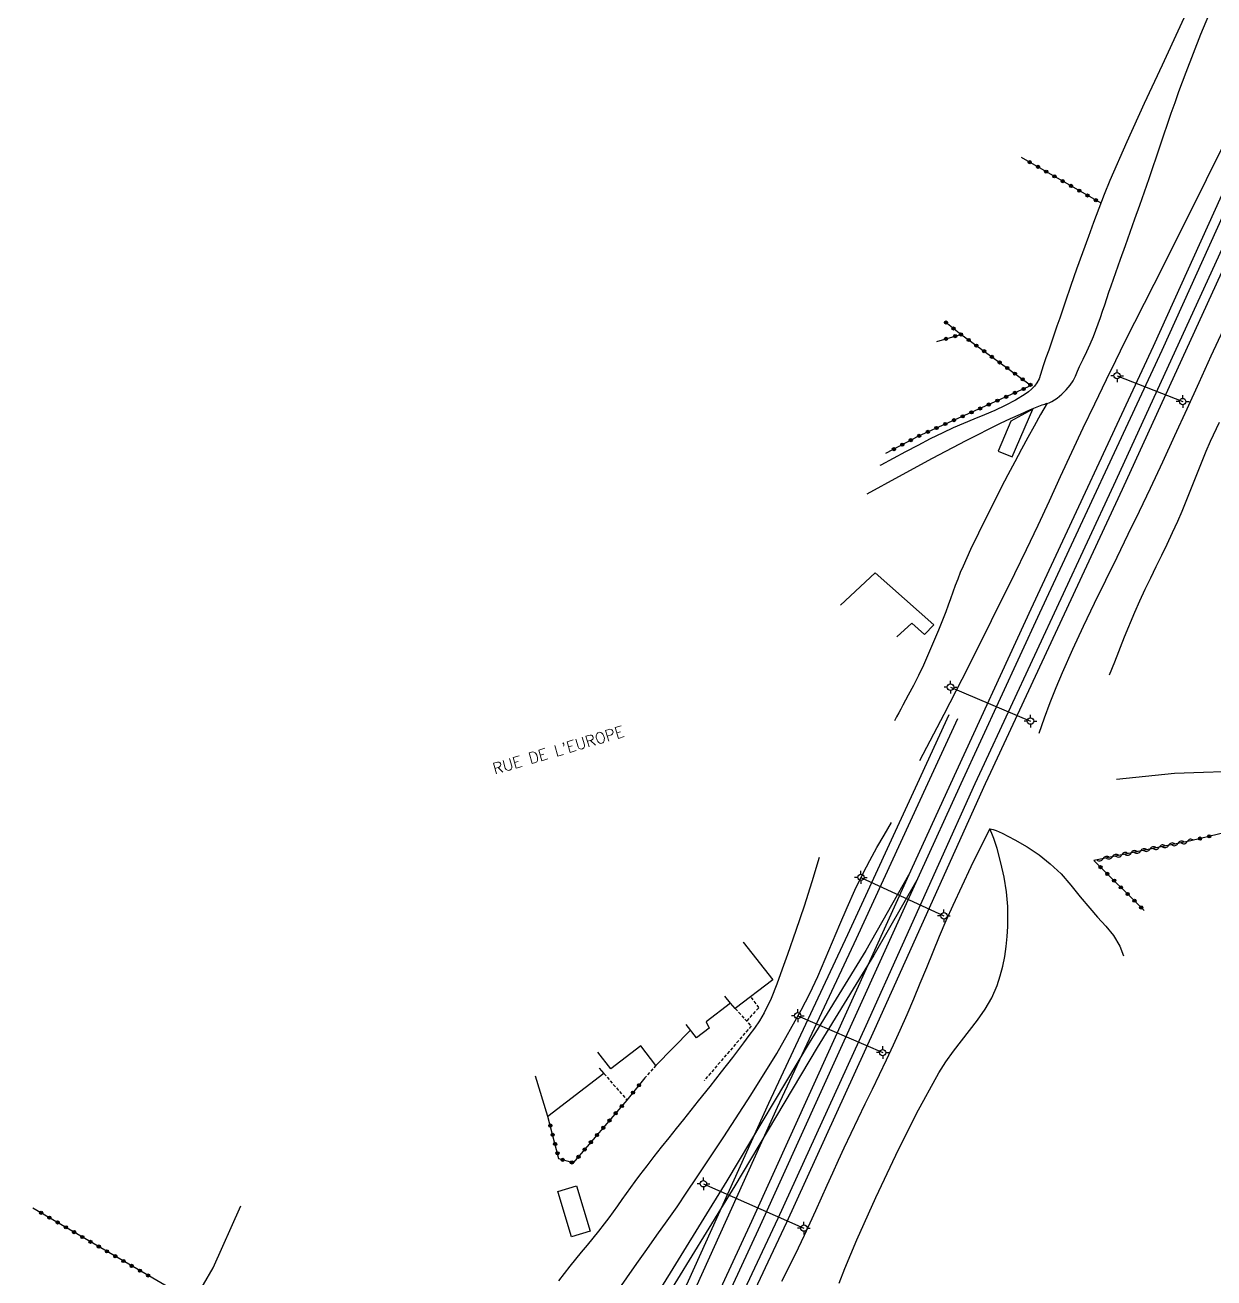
# Model space of a CAD drawing. Header units: millimetres. Extents: x 164000 to 165000, y 151998 to 153000.
# Drawn here: x 164098.3 to 164285.2, y 152593.3 to 152790.3 of the extents above; entities that cross this region are included whole.
import ezdxf

# ---------------------------------------------------------------- set-up
doc = ezdxf.new("R2010")
doc.units = ezdxf.units.MM
doc.linetypes.add('DASHED', pattern=[0.75, 0.5, -0.25])
doc.layers.get('0').update_dxf_attribs({"linetype": 'CONTINUOUS'})
for name, color, linetype in [('W0008', 7, 'CONTINUOUS'), ('W0014', 7, 'CONTINUOUS'), ('W0101', 7, 'CONTINUOUS'), ('W0104', 1, 'CONTINUOUS'), ('W0112', 1, 'DASHED'), ('W0211', 2, 'CONTINUOUS'), ('W0214', 2, 'CONTINUOUS'), ('W0310', 3, 'CONTINUOUS'), ('W0323', 7, 'CONTINUOUS'), ('W0510', 5, 'CONTINUOUS'), ('W0610', 7, 'CONTINUOUS'), ('W0611', 7, 'CONTINUOUS'), ('W0700', 7, 'CONTINUOUS'), ('W0989', 7, 'CONTINUOUS'), ('W1102', 7, 'CONTINUOUS')]:
    doc.layers.add(name, color=color, linetype=linetype)
doc.styles.get("Standard").update_dxf_attribs({"font": 'romans.shx', "width": 0.85})

# ---------------------------------------------------------------- blocks, each defined once
blk = doc.blocks.new('T610')
for p, q in [((-0.500001, 0), (-1.000002, 0)), ((0, 0.500001), (0, 1.000002)), ((0.500001, 0), (1.000002, 0)), ((0, -0.500001), (0, -1.000002))]:
    blk.add_line(p, q)
blk.add_ellipse((0, 0), major_axis=(-0.353554, 0.353554), ratio=1, start_param=3.926990817, end_param=10.2101761242)
blk = doc.blocks.new('t323o')
at = {"color": 0, "linetype": 'Continuous'}
for radius in [0.25, 0.15]:
    blk.add_circle((0, 0), radius, dxfattribs=at)
blk = doc.blocks.new('t310o')
at = {"color": 0, "linetype": 'Continuous'}
for centre, start, end in [((-0.5, 0.38), 216.8699, 323.1304), ((0.5, -0.37), 36.8699, 143.1303)]:
    blk.add_arc(centre, 0.625, start, end, dxfattribs=at)

msp = doc.modelspace()

# ---------------------------------------------------------------- linework, layer by layer
at = {"layer": 'W0008'}
msp.add_lwpolyline([(164100.24, 152556.08), (164103.92, 152560.66), (164107.52, 152565.29), (164111.04, 152569.99), (164114.49, 152574.74), (164118, 152579.66), (164121.47, 152584.62), (164124.79, 152589.68), (164127.86, 152594.91), (164132.17, 152604.65)], dxfattribs=at)
at = {"layer": 'W0014'}
msp.add_lwpolyline([(164308.17, 152671), (164307.09, 152671.65), (164301.52, 152672.5), (164291.23, 152673.09), (164279, 152672.66), (164269.92, 152671.73), (164269.92, 152671.73)], dxfattribs=at)
at = {"layer": 'W0101'}
for points in [[(164211.2, 152646.12), (164211.2, 152646.12), (164215.86, 152640.22)], [(164215.86, 152640.22), (164209.95, 152635.68), (164209.17, 152636.53)], [(164209.17, 152636.53), (164205.36, 152633.6), (164205.86, 152632.63), (164203.83, 152631.07), (164202.22, 152633.17)], [(164202.88, 152632.31), (164197.47, 152626.76), (164195.1, 152629.84), (164190.35, 152626.19), (164188.32, 152628.81)]]:
    msp.add_lwpolyline(points, dxfattribs=at)
at = {"layer": 'W0104'}
for points in [[(164256.74, 152729.94), (164253.29, 152728.06), (164251.27, 152723.33), (164253.5, 152722.46)], [(164184.98, 152607.82), (164187.13, 152600.69), (164184.19, 152599.8), (164182.1, 152606.75), (164182.04, 152606.94), (164184.98, 152607.82)]]:
    msp.add_lwpolyline(points, close=True, dxfattribs=at)
for points in [[(164235.34, 152694.15), (164235.34, 152694.15), (164237.72, 152696.3), (164239.68, 152694.52), (164241.17, 152696.03), (164231.96, 152704.21), (164226.49, 152699.12)], [(164189.29, 152625.47), (164180.46, 152618.74), (164178.54, 152625.07)], [(164188.55, 152626.34), (164188.55, 152626.34), (164189.29, 152625.47)]]:
    msp.add_lwpolyline(points, dxfattribs=at)
at = {"layer": 'W0112'}
for points in [[(164211.79, 152633.75), (164213.66, 152635.84), (164212.39, 152637.56)], [(164209.95, 152635.68), (164212.44, 152632.95)], [(164212.44, 152632.95), (164205.03, 152624.35)], [(164197.47, 152626.76), (164195.72, 152624.78)], [(164189.29, 152625.47), (164192.91, 152621.3)]]:
    msp.add_lwpolyline(points, dxfattribs=at)
at = {"layer": 'W0211'}
for points in [[(164238.99, 152674.68), (164242.8, 152681.99), (164246.55, 152689.32), (164250.25, 152696.68), (164253.9, 152704.07), (164255.74, 152707.87), (164257.55, 152711.68), (164259.34, 152715.5), (164261.11, 152719.32), (164262.89, 152723.15), (164264.67, 152726.97), (164266.48, 152730.78), (164268.31, 152734.58), (164269.78, 152737.59), (164271.28, 152740.6), (164272.78, 152743.59), (164274.29, 152746.58), (164275.81, 152749.58), (164277.32, 152752.57), (164278.83, 152755.56), (164280.32, 152758.56), (164284.04, 152766.04), (164287.76, 152773.52)], [(164286.65, 152742.41), (164284.74, 152738.25), (164282.84, 152734.08), (164280.94, 152729.91), (164279.03, 152725.75), (164277.11, 152721.59), (164275.18, 152717.44), (164273.45, 152713.82), (164271.7, 152710.21), (164269.93, 152706.6), (164268.16, 152703), (164266.4, 152699.39), (164264.67, 152695.77), (164262.98, 152692.12), (164261.36, 152688.45), (164260.37, 152686.1), (164259.42, 152683.74), (164258.52, 152681.36), (164257.66, 152678.96)], [(164191.32, 152591.11), (164192.88, 152593.36), (164194.45, 152595.6), (164196.04, 152597.83), (164197.63, 152600.06), (164199.22, 152602.3), (164200.79, 152604.54), (164202.34, 152606.8), (164203.87, 152609.07), (164208.15, 152615.54), (164212.39, 152622.05), (164216.49, 152628.65), (164220.32, 152635.42), (164221.66, 152638.05), (164222.91, 152640.73), (164224.1, 152643.44), (164225.25, 152646.16), (164226.38, 152648.89), (164227.55, 152651.6), (164228.76, 152654.3), (164230.05, 152656.96), (164231.11, 152658.98), (164232.2, 152660.99), (164233.35, 152662.96), (164234.53, 152664.92)], [(164226.28, 152592.52), (164227.17, 152594.8), (164228.1, 152597.06), (164229.07, 152599.31), (164232.07, 152605.98), (164235.17, 152612.62), (164238.44, 152619.17), (164241.96, 152625.6), (164243.06, 152627.34), (164244.26, 152629.01), (164245.52, 152630.63), (164246.79, 152632.23), (164248.05, 152633.88), (164249.22, 152635.6), (164250.27, 152637.4), (164251.12, 152639.31), (164251.62, 152640.81), (164252.03, 152642.35), (164252.34, 152643.9), (164252.55, 152645.46), (164252.7, 152647.03), (164252.78, 152648.59), (164252.8, 152650.16), (164252.79, 152651.73), (164252.61, 152654.05), (164252.22, 152656.34), (164251.7, 152658.6), (164251.12, 152660.83), (164250.88, 152661.63), (164250.61, 152662.42), (164250.31, 152663.2), (164249.97, 152663.96)], [(164249.97, 152663.96), (164250.48, 152663.83), (164250.98, 152663.67), (164251.46, 152663.49), (164251.94, 152663.27), (164253.92, 152662.24), (164255.85, 152661.11), (164257.71, 152659.86), (164259.47, 152658.47), (164261.18, 152656.85), (164262.73, 152655.09), (164264.2, 152653.27), (164265.68, 152651.47), (164266.93, 152650.06), (164268.22, 152648.66), (164269.43, 152647.16), (164270.4, 152645.5), (164270.98, 152644)]]:
    msp.add_lwpolyline(points, dxfattribs=at)
at = {"layer": 'W0214'}
for points in [[(164258.98, 152730.89), (164257.96, 152729.08), (164256.95, 152727.27), (164255.95, 152725.45), (164254.96, 152723.62), (164253.89, 152721.63), (164252.83, 152719.62), (164251.77, 152717.61), (164250.74, 152715.59), (164249.45, 152713.02), (164248.17, 152710.45), (164246.93, 152707.86), (164245.76, 152705.24), (164245.33, 152704.23), (164244.93, 152703.21), (164244.54, 152702.18), (164244.16, 152701.15), (164243.79, 152700.12), (164243.41, 152699.09), (164243.03, 152698.06), (164242.63, 152697.04), (164241.88, 152695.19), (164241.12, 152693.33), (164240.34, 152691.49), (164239.52, 152689.67), (164238.76, 152688.08), (164237.96, 152686.5), (164237.14, 152684.94), (164236.31, 152683.38), (164235.99, 152682.77), (164235.66, 152682.16), (164235.32, 152681.55), (164234.99, 152680.94)], [(164268.77, 152688.16), (164268.77, 152688.16), (164269.62, 152690.2), (164271.17, 152694.11), (164272.79, 152698), (164273.59, 152699.81), (164274.42, 152701.61), (164275.27, 152703.39), (164276.14, 152705.17), (164277.01, 152706.95), (164277.87, 152708.73), (164278.71, 152710.52), (164279.53, 152712.32), (164280.2, 152713.89), (164280.85, 152715.46), (164281.48, 152717.04), (164282.1, 152718.62), (164282.72, 152720.2), (164283.36, 152721.77), (164284.02, 152723.34), (164284.7, 152724.9), (164286.08, 152727.89)], [(164249.97, 152663.96), (164248.47, 152660.98), (164247, 152657.97), (164245.56, 152654.95), (164244.16, 152651.92), (164243.08, 152649.48), (164242.03, 152647.02), (164241.01, 152644.56), (164239.99, 152642.09), (164238.98, 152639.62), (164237.96, 152637.16), (164236.91, 152634.7), (164235.83, 152632.26), (164234.77, 152629.93), (164233.68, 152627.6), (164232.58, 152625.29), (164231.46, 152622.98), (164230.34, 152620.68), (164229.23, 152618.37), (164228.12, 152616.06), (164227.03, 152613.74), (164226.12, 152611.78), (164225.22, 152609.82), (164224.34, 152607.85), (164223.45, 152605.88), (164222.56, 152603.91), (164221.67, 152601.95), (164220.76, 152599.99), (164219.84, 152598.04), (164219.19, 152596.71), (164218.54, 152595.39), (164217.87, 152594.07), (164217.2, 152592.76)], [(164223.15, 152659.42), (164221.98, 152655.59), (164220.76, 152651.77), (164219.48, 152647.98), (164218.14, 152644.2), (164217.32, 152641.88), (164216.49, 152639.55), (164215.58, 152637.25), (164214.51, 152635.02), (164213.77, 152633.78), (164212.96, 152632.59), (164212.1, 152631.44), (164211.24, 152630.3), (164209.5, 152627.99), (164207.72, 152625.72), (164205.92, 152623.46), (164204.13, 152621.2), (164202.97, 152619.73), (164201.81, 152618.27), (164200.64, 152616.81), (164199.48, 152615.35), (164198.31, 152613.89), (164197.16, 152612.43), (164196.01, 152610.95), (164194.87, 152609.47), (164194.17, 152608.52), (164193.47, 152607.57), (164192.79, 152606.61), (164192.1, 152605.65), (164191.42, 152604.68), (164190.73, 152603.73), (164190.04, 152602.77), (164189.33, 152601.83), (164188.45, 152600.7), (164187.55, 152599.58), (164186.64, 152598.48), (164185.72, 152597.38), (164184.81, 152596.28), (164183.91, 152595.17), (164183.02, 152594.04), (164182.17, 152592.89)]]:
    msp.add_lwpolyline(points, dxfattribs=at)
at = {"layer": 'W0310'}
msp.add_lwpolyline([(164281.57, 152662.08), (164266.32, 152658.97)], dxfattribs=at)
at = {"layer": 'W0323'}
for points in [[(164267.48, 152762.3), (164254.94, 152769.52)], [(164243.04, 152743.59), (164245.39, 152741.72), (164256.5, 152733.65), (164238.75, 152725.69), (164233.56, 152722.94)], [(164241.65, 152740.56), (164245.43, 152741.69)], [(164291.41, 152664.42), (164281.57, 152662.08)], [(164274.26, 152651.12), (164266.32, 152658.97)], [(164195.72, 152624.78), (164192.91, 152621.3)], [(164192.91, 152621.3), (164184.47, 152611.43), (164182.22, 152612.07), (164180.46, 152618.74)], [(164121.47, 152591.46), (164099.5, 152604.33)]]:
    msp.add_lwpolyline(points, dxfattribs=at)
at = {"layer": 'W0510'}
for points in [[(164282.86, 152796.56), (164279.85, 152790.05), (164277.05, 152784.03), (164274.25, 152778.01), (164271.5, 152771.96), (164268.86, 152765.86), (164267.97, 152763.69), (164267.12, 152761.5), (164266.29, 152759.3), (164265.47, 152757.1), (164264.53, 152754.53), (164263.63, 152751.94), (164262.73, 152749.35), (164261.83, 152746.76), (164261.4, 152745.51), (164260.97, 152744.25), (164260.53, 152743), (164260.1, 152741.74), (164259.67, 152740.49), (164259.24, 152739.23), (164258.8, 152737.98), (164258.36, 152736.73), (164258.15, 152736.06), (164257.95, 152735.37), (164257.71, 152734.69), (164257.38, 152734.05), (164256.98, 152733.54), (164256.53, 152733.08), (164256.04, 152732.67), (164255.52, 152732.3), (164253.99, 152731.34), (164252.41, 152730.49), (164250.78, 152729.73), (164249.13, 152729.03), (164247.48, 152728.36), (164245.83, 152727.69), (164244.19, 152726.98), (164242.57, 152726.22), (164240.61, 152725.24), (164238.65, 152724.23), (164236.71, 152723.2), (164234.76, 152722.17), (164232.82, 152721.13), (164232.7, 152721.07)], [(164230.66, 152716.62), (164235.65, 152719.35), (164240.94, 152722.22), (164246.26, 152725.02), (164251.65, 152727.71), (164253.21, 152728.45), (164254.78, 152729.17), (164256.36, 152729.86), (164257.96, 152730.52), (164258.18, 152730.6), (164258.41, 152730.68), (164258.63, 152730.74), (164258.86, 152730.81), (164259.08, 152730.88), (164259.31, 152730.95), (164259.53, 152731.05), (164259.74, 152731.16), (164260.55, 152731.68), (164261.3, 152732.28), (164262, 152732.95), (164262.63, 152733.68), (164263.08, 152734.37), (164263.44, 152735.12), (164263.76, 152735.88), (164264.09, 152736.62), (164264.65, 152737.8), (164265.21, 152738.98), (164265.75, 152740.17), (164266.26, 152741.37), (164266.65, 152742.35), (164267.01, 152743.34), (164267.36, 152744.33), (164267.7, 152745.32), (164268.04, 152746.32), (164268.37, 152747.32), (164268.7, 152748.31), (164269.05, 152749.31), (164269.79, 152751.42), (164270.54, 152753.53), (164271.29, 152755.64), (164272.04, 152757.75), (164272.79, 152759.86), (164273.54, 152761.98), (164274.28, 152764.09), (164275.02, 152766.2), (164275.61, 152767.91), (164276.19, 152769.62), (164276.76, 152771.33), (164277.34, 152773.05), (164277.91, 152774.76), (164278.5, 152776.46), (164279.1, 152778.17), (164279.71, 152779.87), (164280.84, 152782.89), (164281.99, 152785.91), (164283.18, 152788.91), (164284.44, 152791.88)]]:
    msp.add_lwpolyline(points, dxfattribs=at)
at = {"layer": 'W0611'}
for points in [[(164269.98, 152735.19), (164280.3, 152731.13)], [(164243.79, 152686.22), (164256.37, 152680.89)], [(164229.71, 152656.32), (164242.76, 152650.27)], [(164219.76, 152634.57), (164233.13, 152628.76)], [(164204.93, 152608.14), (164220.74, 152601.17)]]:
    msp.add_lwpolyline(points, dxfattribs=at)
at = {"layer": 'W0700'}
for points in [[(164394.92, 153000), (164388.8, 152986.64), (164373.18, 152952.7), (164357.71, 152919.2), (164342.06, 152885.11), (164320.62, 152838.05), (164293.91, 152780.11), (164275.65, 152739.78), (164256.42, 152698.5), (164243.78, 152671)], [(164396.57, 153000), (164390.17, 152986.01), (164374.54, 152952.08), (164359.07, 152918.57), (164343.42, 152884.48), (164321.99, 152837.42), (164295.27, 152779.48), (164277.02, 152739.16), (164257.78, 152697.87), (164245.43, 152671)], [(164399.22, 153000), (164395.94, 152992.76), (164381.8, 152962.44), (164370.34, 152937.42), (164351.02, 152895.88), (164318.23, 152824.01), (164288.2, 152758.88), (164269.42, 152717.92), (164248.7, 152673.4), (164247.61, 152671)], [(164400.87, 153000), (164397.3, 152992.14), (164383.16, 152961.81), (164371.7, 152936.8), (164352.39, 152895.25), (164319.6, 152823.39), (164289.57, 152758.26), (164270.78, 152717.29), (164250.06, 152672.78), (164249.26, 152671)], [(164243.53, 152681.87), (164238.53, 152671)], [(164244.89, 152681.24), (164240.18, 152671)], [(164243.78, 152671), (164237.48, 152657.3), (164212.49, 152602.23), (164190.71, 152555.11), (164172.51, 152519.51), (164159.35, 152497.36), (164145.45, 152476.82), (164098.25, 152416.71)], [(164245.43, 152671), (164238.84, 152656.68), (164213.85, 152601.6), (164192.06, 152554.45), (164173.82, 152518.78), (164160.62, 152496.55), (164146.67, 152475.95), (164099.43, 152415.77)], [(164247.61, 152671), (164230.45, 152633), (164216.65, 152602.7), (164196.28, 152559.38), (164178.88, 152524.1), (164163.91, 152498.05), (164148.95, 152475.71), (164132.16, 152453.21), (164114.54, 152431.13)], [(164249.26, 152671), (164231.82, 152632.38), (164218.02, 152602.07), (164197.63, 152558.73), (164180.2, 152523.39), (164165.19, 152497.26), (164150.18, 152474.84), (164133.35, 152452.3), (164115.72, 152430.2)], [(164238.53, 152671), (164227.61, 152647.27), (164215.17, 152620.77), (164202.54, 152592.84), (164189.44, 152564.29), (164177.55, 152540.18), (164159.48, 152508.34), (164141.82, 152481.04), (164123.17, 152455.68), (164121.04, 152453.07)], [(164240.18, 152671), (164228.97, 152646.64), (164216.53, 152620.14), (164203.91, 152592.21), (164190.79, 152563.65), (164178.88, 152539.47), (164160.77, 152507.56), (164143.05, 152480.19), (164124.35, 152454.76), (164122.21, 152452.12)], [(164237.19, 152656.64), (164230.45, 152644.83), (164221.54, 152630.32), (164208.59, 152608.59), (164197.37, 152590.32), (164177.71, 152565.75), (164165.19, 152548.13), (164156.8, 152534.02), (164145.64, 152515), (164130.62, 152491.73), (164116.55, 152472.06)], [(164238.49, 152655.89), (164231.74, 152644.07), (164222.82, 152629.55), (164209.87, 152607.82), (164198.6, 152589.45), (164178.91, 152564.85), (164166.45, 152547.32), (164158.1, 152533.26), (164146.91, 152514.21), (164131.86, 152490.89), (164117.77, 152471.19)]]:
    msp.add_lwpolyline(points, dxfattribs=at)
at = {"layer": 'W1102'}
msp.add_lwpolyline([(164209.17, 152636.53), (164208.32, 152637.63)], dxfattribs=at)

# ---------------------------------------------------------------- block references
at = {"layer": 'W0310', "rotation": 191.5014267821553}
for p in [(164281.02, 152661.96), (164270.73, 152659.87), (164272.2, 152660.17), (164273.67, 152660.47), (164275.14, 152660.77), (164276.61, 152661.07), (164278.08, 152661.37), (164279.55, 152661.66), (164267.79, 152659.27), (164269.26, 152659.57)]:
    msp.add_blockref('t310o', p, dxfattribs=at)
at = {"layer": 'W0323'}
for p, rotation in [((164256.24, 152768.77), 150.0369521052411), ((164257.54, 152768.03), 150.0369521052411), ((164258.84, 152767.28), 150.0369521052411), ((164260.14, 152766.53), 150.0369521052411), ((164261.44, 152765.78), 150.0369521052411), ((164262.74, 152765.03), 150.0369521052411), ((164264.04, 152764.28), 150.0369521052411), ((164265.34, 152763.53), 150.0369521052411), ((164266.64, 152762.78), 150.0369521052411), ((164243.09, 152743.55), 321.4806807427624), ((164244.26, 152742.61), 321.4806807427624), ((164243.08, 152740.99), 16.60299394868254), ((164244.52, 152741.42), 16.60299394868254), ((164245.43, 152741.68), 324.0377228840492), ((164246.65, 152740.8), 324.0377228840492), ((164247.86, 152739.92), 324.0377228840492), ((164249.08, 152739.04), 324.0377228840492), ((164250.29, 152738.16), 324.0377228840492), ((164251.51, 152737.28), 324.0377228840492), ((164252.72, 152736.4), 324.0377228840492), ((164253.93, 152735.52), 324.0377228840492), ((164255.15, 152734.63), 324.0377228840492), ((164255.29, 152733.11), 204.1529187229811), ((164256.36, 152733.75), 324.0377228840492), ((164251.18, 152731.27), 204.1529187229811), ((164252.55, 152731.88), 204.1529187229811), ((164253.92, 152732.5), 204.1529187229811), ((164245.71, 152728.81), 204.1529187229811), ((164247.08, 152729.43), 204.1529187229811), ((164248.45, 152730.04), 204.1529187229811), ((164249.81, 152730.65), 204.1529187229811), ((164241.6, 152726.97), 204.1529187229811), ((164242.97, 152727.59), 204.1529187229811), ((164244.34, 152728.2), 204.1529187229811), ((164237.54, 152725.05), 207.9298122332331), ((164238.86, 152725.74), 204.1529187229811), ((164240.23, 152726.36), 204.1529187229811), ((164234.89, 152723.64), 207.9298122332331), ((164236.21, 152724.35), 207.9298122332331), ((164283.03, 152662.42), 193.3859590844513), ((164284.49, 152662.77), 193.3859590844513), ((164267.38, 152657.92), 135.3299138334119), ((164268.45, 152656.86), 135.3299138334119), ((164269.52, 152655.81), 135.3299138334119), ((164270.58, 152654.75), 135.3299138334119), ((164271.65, 152653.7), 135.3299138334119), ((164272.72, 152652.65), 135.3299138334119), ((164273.78, 152651.59), 135.3299138334119), ((164193.85, 152622.47), 231.0215867153141), ((164194.8, 152623.63), 231.0215867153141), ((164191.14, 152619.23), 229.4748939635386), ((164192.11, 152620.37), 229.4748939635386), ((164180.85, 152617.29), 104.7349822240985), ((164189.19, 152616.95), 229.4748939635386), ((164190.16, 152618.09), 229.4748939635386), ((164181.23, 152615.84), 104.7349822240985), ((164187.24, 152614.67), 229.4748939635386), ((164188.21, 152615.81), 229.4748939635386), ((164181.61, 152614.39), 104.7349822240985), ((164181.99, 152612.94), 104.7349822240985), ((164186.26, 152613.53), 229.4748939635386), ((164182.8, 152611.91), 164.2328193954885), ((164184.24, 152611.5), 164.2328193954885), ((164185.29, 152612.39), 229.4748939635386), ((164100.79, 152603.58), 149.6251915920737), ((164102.08, 152602.82), 149.6251915920737), ((164103.38, 152602.06), 149.6251915920737), ((164104.67, 152601.3), 149.6251915920737), ((164105.97, 152600.54), 149.6251915920737), ((164107.26, 152599.78), 149.6251915920737), ((164108.55, 152599.02), 149.6251915920737), ((164109.85, 152598.27), 149.6251915920737), ((164111.14, 152597.51), 149.6251915920737), ((164112.44, 152596.75), 149.6251915920737), ((164113.73, 152595.99), 149.6251915920737), ((164115.02, 152595.23), 149.6251915920737), ((164116.32, 152594.47), 149.6251915920737), ((164117.61, 152593.72), 149.6251915920737)]:
    msp.add_blockref('t323o', p, dxfattribs=dict(at, rotation=rotation))
at = {"layer": 'W0610'}
for p in [(164269.98, 152735.19), (164280.3, 152731.13), (164243.79, 152686.22), (164256.37, 152680.89), (164229.71, 152656.32), (164242.76, 152650.27), (164219.76, 152634.57), (164233.13, 152628.76), (164204.93, 152608.14), (164220.74, 152601.17)]:
    msp.add_blockref('T610', p, dxfattribs=at)

# ---------------------------------------------------------------- texts
at = {"layer": 'W0989'}
msp.add_text("RUE DE L'EUROPE  ", height=1.75, rotation=16.3044, dxfattribs=at).set_placement((164172.12, 152672.49))

doc.saveas('drawing.dxf')
